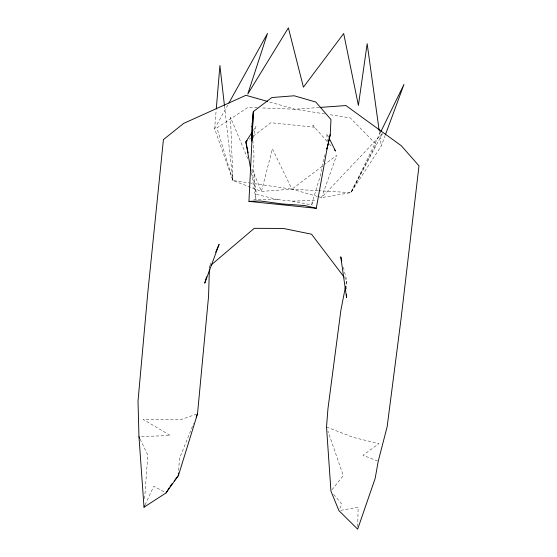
<?xml version="1.0" encoding="UTF-8"?>
<svg xmlns="http://www.w3.org/2000/svg" width="557" height="557" viewBox="0 0 557 557"><rect width="100%" height="100%" fill="white"/><g stroke="black" fill="none" stroke-linecap="round" stroke-linejoin="round"><path stroke-width="0.42" stroke-dasharray="2.79 2.09" d="M346.642 289.125L346.698 280.498L343.216 266.622M357.719 526.623L358.123 507.239L340.599 510.358M209.432 268.126L209.481 266.413L209.028 268.008M178.727 470.449L179.361 458.808L193.62 423.431M144.632 498.675L147.807 455.125L140.072 439M317.963 190.696L291.91 189.164L261.435 191.413L232.93 180.51L214.612 128.771L216.207 109.708M346.036 283.875L346.698 280.498L344.602 277.734M325.114 154.554L323.429 160.124L320.038 176.68L311.474 204.927L312.846 205.888M318.256 196.649L321.549 197.582L350.959 192.631L381.301 145.885L385.179 135.372M209.829 265.626L211.542 261.679M339.888 508.471L341.817 504.113L332.571 493.042M145.092 504.886L153.767 486.261L164.628 492.123M380.709 131.912L350.959 192.631L318.827 190.745M382.401 133.722L350.959 192.631L376.052 144.228L350.256 117.917L329.006 114.575M214.612 128.771L228.036 104.563M253.219 130.596L255.983 126.39L252.704 138.916L253.971 152.987L253.714 169.871L256.004 199.232L252.084 200.423M332.014 489.749L343.272 475.636L327.927 431.076M382.22 133.583L321.549 197.582L336.651 155.375L324.954 164.211M249.244 139.236L250.594 138.206M253.296 136.145L270.862 122.721L314.858 127.24L312.825 125.269L327.015 141.367M322.197 166.292L291.91 189.164L250.88 183.149M196.712 414.06L180.767 419.686L143.135 419.393L170.338 435.49L140.663 436.632M319.168 107.487L295.008 109.221L260.746 107.905M292.495 201.14L314.308 200.395L311.474 204.927L292.495 201.14L278.096 199.664L256.004 199.232L251.311 172.67M257.32 107.773L247.9 107.404L216.924 127.887L232.93 180.51L250.023 183.023M324.759 113.907L295.008 109.221L268.383 101.666M278.096 199.664L256.7 194.484L251.806 170.7M317.434 196.412L291.91 189.164L272.422 148.782L261.435 191.413L251.451 167.511M326.527 427.031L353.256 437.391L378.913 443.602L363.011 455.271L377.43 460.945M329.284 143.943L332.125 147.159M328.734 137.44L326.848 133.666L327.251 141.422M247.795 158.745L230.494 117.318L232.93 180.51L224.513 106.157M379.282 131.285L381.301 145.885"/><path stroke-width="0.84" d="M346.607 294.298L346.586 297.744L340.759 256.819L341.782 260.906M209.404 268.989L208.548 296.456L197.512 413.781L178.456 475.434L166.077 492.91L144.012 507.211L138.965 436.695L138.011 401.11L147.779 292.891L163.424 139.598L183.685 123.396L245.929 95.289L267.555 101.43M248.944 201.376L253.379 111.574L271.858 97.538L294.221 95.783L315.805 102.049L330.976 119.546L330.238 134.564L327.056 148.796L316.265 208.29L248.944 201.376L259.98 200.952L282.364 203.953L304.923 205.568L316.265 208.29M178.588 472.942L178.456 475.434L174.223 480.956M216.283 108.845L219.911 65.524L224.415 105.294M345.542 286.409L340.919 310.047L327.962 408.65L326.527 427.031L330.935 491.093L338.928 510.651L357.664 529.15L375.146 478.463L378.231 461.259L387.157 426.69L401.047 318.896L418.989 165.84L401.298 145.739L345.918 105.558L320.031 107.424M327.056 148.796L330.238 134.564M206.556 276.794L204.753 283.186L219.11 244.328L215.67 252.217M326.799 148.984L327.523 146.595L327.432 144.869M385.479 134.564L403.978 84.42L380.709 131.912M196.217 416.998L197.512 413.781M144.012 507.211L144.736 505.659M228.878 103.052L267.485 33.462L247.795 94.029L288.38 27.85L303.412 87.177L343.683 33.531L358.402 105.384L367.167 43.697L379.164 130.429M166.077 492.91L169.119 487.904M251.841 132.705L245.867 141.819L250.859 170.094M169.989 486.47L172.106 483.713M210.797 265.292L254.243 228.321L283.297 228.44L311.53 234.198L344.073 277.045M247.217 140.789L245.867 141.819L248.137 152.862M334.395 149.736L335.53 151.024L329.11 138.192M138.965 436.695L139.703 438.234M251.868 126.523L251.778 141.067L253.379 111.574L251.868 126.523"/></g></svg>
